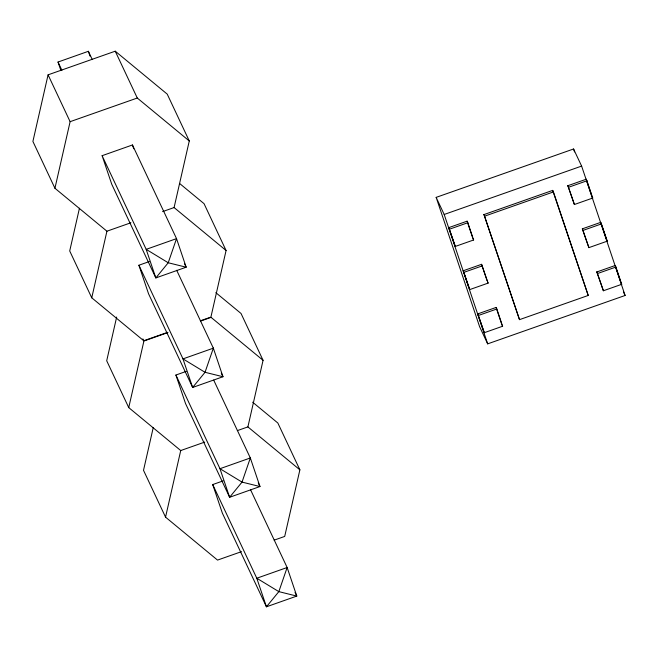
<?xml version="1.0" encoding="UTF-8"?>
<svg xmlns="http://www.w3.org/2000/svg" width="658" height="658" viewBox="0 0 658 658"><rect width="100%" height="100%" fill="white"/><g stroke="black" fill="none" stroke-linecap="round" stroke-linejoin="round"><path stroke-width="0.99" d="M162.575 211.613L174.09 207.558L189.274 140.968L167.231 94.135L115.24 51.192L48.075 74.839L32.9 141.437L54.935 188.262L106.925 231.205L130.917 222.758M54.935 188.262L70.118 121.672L48.075 74.839M79.453 208.232L69.715 250.969L91.75 297.803L143.74 340.745L167.724 332.298M91.75 297.803L106.925 231.205M116.663 317.041L106.703 360.773L128.738 407.606L180.728 450.549L204.712 442.102M128.738 407.606L143.913 341.017L167.905 332.57M153.248 427.577L143.51 470.314L165.545 517.147L217.535 560.09L241.527 551.643M179.626 183.5L204.046 203.667L226.081 250.501L210.905 317.09L200.353 320.808M165.545 517.147L180.728 450.549M237.341 430.62L247.893 426.902L263.068 360.313L241.034 313.479L215.824 292.654M252.639 402.194L277.841 423.012L299.884 469.845L284.7 536.435L274.147 540.152M60.923 70.603L58.027 62.033L88.378 51.299L92.268 59.565M102.105 155.691L132.455 144.966L176.533 238.624L186.181 267.206L155.831 277.931L111.753 184.265L102.105 155.691L146.183 249.357L155.831 277.931L168.226 262.756L176.533 238.624L146.183 249.357L168.226 262.756L186.181 267.206L184.429 263.496M176.681 270.265L213.34 348.164L222.988 376.738L192.638 387.463L148.56 293.805L138.912 265.232L149.35 261.539M213.677 380.069L250.328 457.968L259.976 486.542L229.626 497.275L185.556 403.609L175.908 375.035L186.337 371.351M250.484 489.61L287.143 567.509L296.791 596.082L266.441 606.808L222.363 513.141L212.715 484.568L223.152 480.883M70.118 121.672L137.283 98.026L189.274 140.968M436.147 197.375L573.57 148.988L581.614 166.087L625.1 295.475L487.677 343.863L479.633 326.763L436.147 197.375L444.191 214.475L487.677 343.863M444.191 214.475L581.614 166.087M483.984 214.582L552.695 190.384L553.427 191.939L588.219 295.45L519.507 319.648L483.984 214.582L519.507 319.648M448.772 227.635L467.09 221.178L467.822 222.733L473.62 239.989L455.295 246.437L448.772 227.635L455.295 246.437M567.87 185.696L586.188 179.247L586.92 180.802L592.718 198.05L574.401 204.506L567.87 185.696L574.401 204.506M484.716 216.137L553.427 191.939M449.496 229.19L467.822 222.733M568.602 187.25L586.92 180.802M200.526 321.079L211.078 317.37L263.068 360.313M463.265 270.759L481.582 264.31L488.113 283.113L469.796 289.569L463.265 270.759L469.064 288.015M582.363 228.828L600.688 222.371L601.42 223.926L607.211 241.182L588.894 247.63L582.363 228.828L588.894 247.63M463.997 272.313L482.314 265.865M583.095 230.382L601.42 223.926M477.757 313.891L496.083 307.442L496.815 308.997L502.613 326.245L484.288 332.701L477.757 313.891L484.288 332.701M596.855 271.96L615.181 265.503L615.913 267.058L621.711 284.314L603.386 290.762L596.855 271.96L603.386 290.762M478.489 315.445L496.815 308.997M597.587 273.514L615.913 267.058M174.09 207.558L226.081 250.501M247.893 426.902L299.884 469.845M591.986 196.495L592.718 198.05M607.211 241.182L600.688 222.371M620.979 282.759L621.711 284.314M623.406 291.872L625.1 295.475M588.219 295.45L552.695 190.384M472.888 238.435L473.62 239.989M487.381 281.558L488.113 283.113M501.881 324.69L502.613 326.245M115.24 51.192L137.283 98.026M221.244 373.028L222.988 376.738L205.041 372.296L182.99 358.89L138.912 265.232M258.232 482.832L259.976 486.542L242.029 482.1L219.978 468.702L175.908 375.035M58.027 62.033L61.918 70.291M295.039 592.373L296.791 596.082L278.836 591.632L256.793 578.234L212.715 484.568M142.876 338.903L143.74 340.745M132.455 144.966L133.738 148.774M88.378 51.299L89.99 56.062M586.188 179.247L591.665 195.541M615.181 265.503L620.659 281.797M573.57 148.988L574.549 151.908M467.09 221.178L472.567 237.472M481.582 264.31L487.06 280.604M496.083 307.442L501.552 323.736M213.34 348.164L205.041 372.296L192.638 387.463L182.99 358.89L213.34 348.164M250.328 457.968L242.029 482.1L229.626 497.275L219.978 468.702L250.328 457.968M287.143 567.509L278.836 591.632L266.441 606.808L256.793 578.234L287.143 567.509"/></g></svg>
